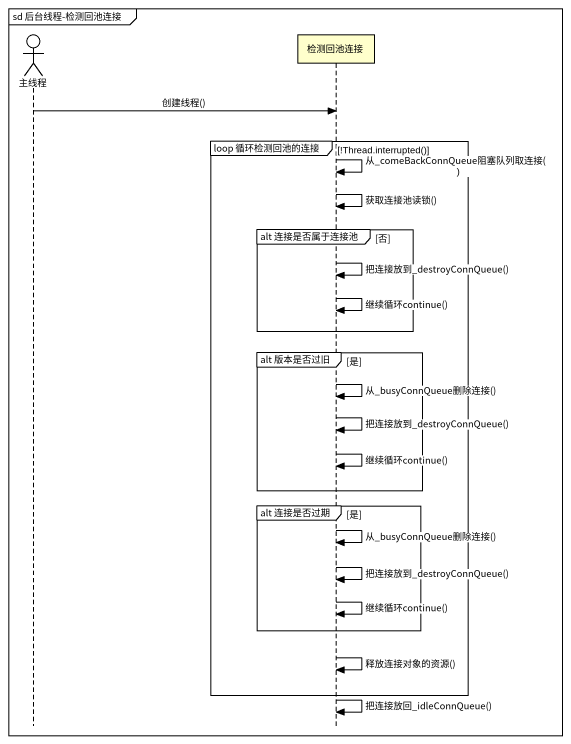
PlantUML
@startuml
mainframe sd 后台线程-检测回池连接
hide footbox
actor 主线程
participant 检测回池连接

主线程 -> 检测回池连接 : 创建线程()
group loop 循环检测回池的连接 [!Thread.interrupted()]
  检测回池连接 -> 检测回池连接 : 从_comeBackConnQueue阻塞队列取连接()
  检测回池连接 -> 检测回池连接 : 获取连接池读锁()
  group alt 连接是否属于连接池 [否]
    检测回池连接 -> 检测回池连接 : 把连接放到_destroyConnQueue()
    检测回池连接 -> 检测回池连接 : 继续循环continue()
  end
  group alt 版本是否过旧 [是]
    检测回池连接 -> 检测回池连接 : 从_busyConnQueue删除连接()
    检测回池连接 -> 检测回池连接 : 把连接放到_destroyConnQueue()
    检测回池连接 -> 检测回池连接 : 继续循环continue()
  end
  group alt 连接是否过期 [是]
    检测回池连接 -> 检测回池连接 : 从_busyConnQueue删除连接()
    检测回池连接 -> 检测回池连接 : 把连接放到_destroyConnQueue()
    检测回池连接 -> 检测回池连接 : 继续循环continue()
  end
  检测回池连接 -> 检测回池连接 : 释放连接对象的资源()
end
检测回池连接 -> 检测回池连接 : 把连接放回_idleConnQueue()
@enduml
